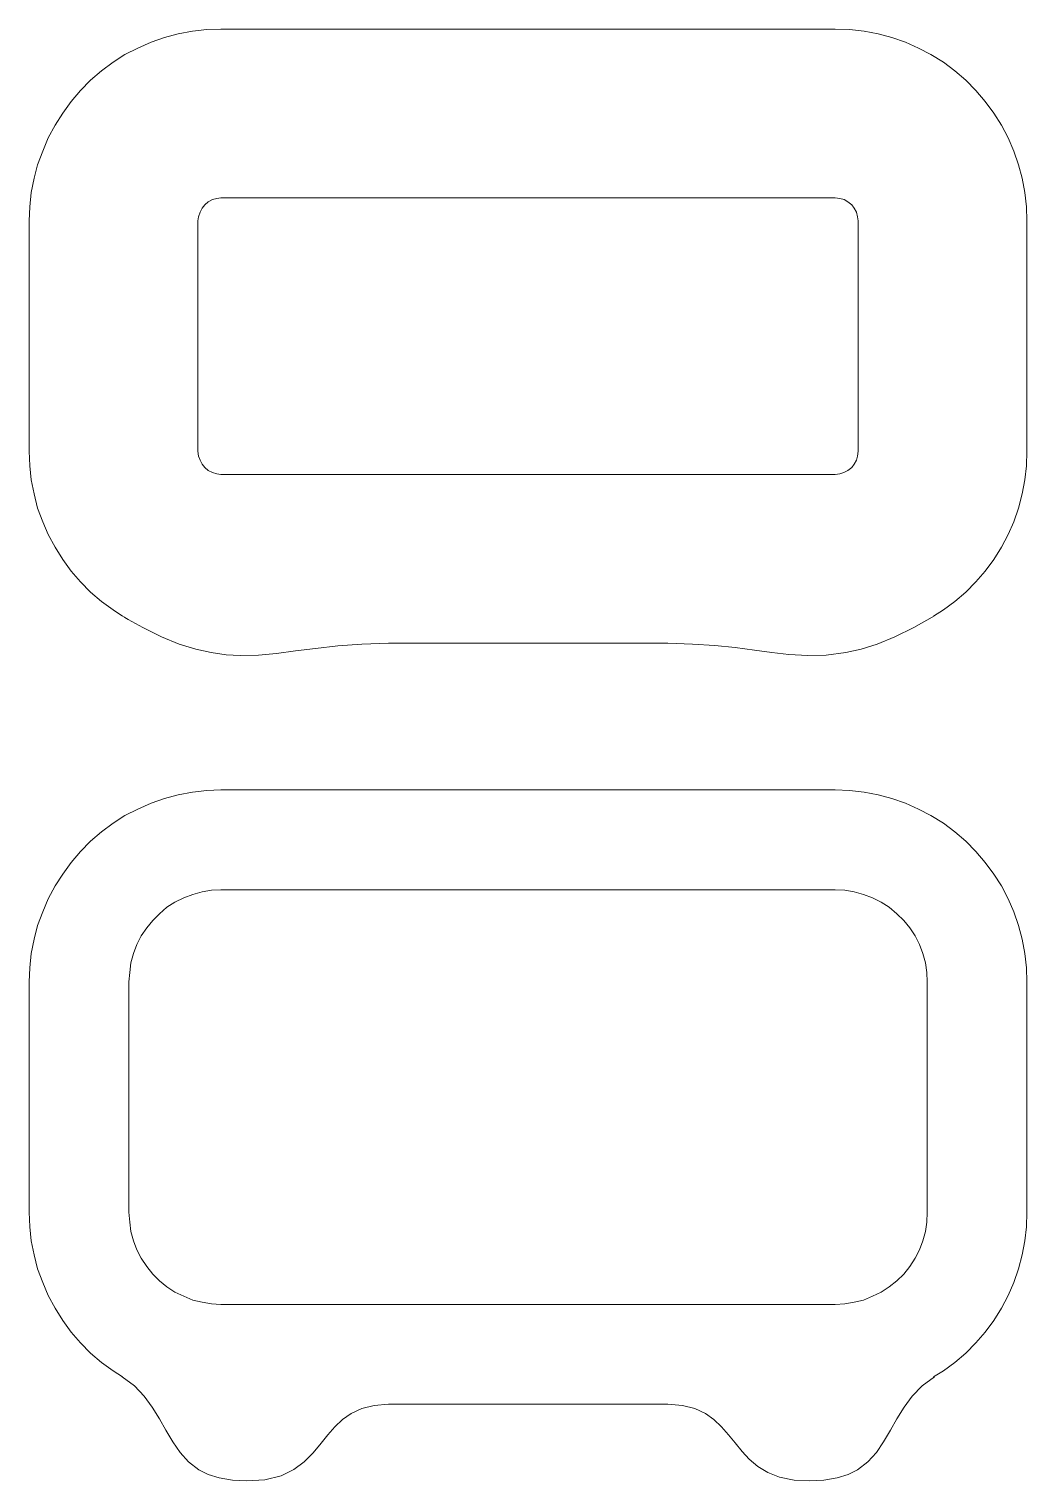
# Model space of a CAD drawing. Header units: centimetres. Extents: x -9.5 to 10, y -8.8 to 10.
# Drawn here: x -2.87 to 3.32, y -8.75 to 0.25 of the extents above; entities that cross this region are included whole.
import ezdxf

# ---------------------------------------------------------------- set-up
doc = ezdxf.new("R2010")
doc.units = ezdxf.units.CM
doc.header["$MEASUREMENT"] = 0
doc.layers.add('layer 1', color=7, linetype='Continuous')

msp = doc.modelspace()

# ---------------------------------------------------------------- linework, layer by layer
at = {"layer": 'layer 1', "color": 7, "lineweight": 13}
for points, knots in [([(3.31482, -0.84885), (3.31482, -0.84885), (3.30426, -0.75889), (3.30426, -0.75889), (3.30426, -0.75889), (3.30426, -0.75889), (3.28836, -0.67158), (3.28836, -0.67158), (3.28836, -0.67158), (3.28836, -0.67158), (3.26457, -0.58691), (3.26457, -0.58691), (3.26457, -0.58691), (3.26457, -0.58691), (3.23544, -0.50224), (3.23544, -0.50224), (3.23544, -0.50224), (3.23544, -0.50224), (3.20107, -0.42022), (3.20107, -0.42022), (3.20107, -0.42022), (3.20107, -0.42022), (3.15871, -0.34084), (3.15871, -0.34084), (3.15871, -0.34084), (3.15871, -0.34084), (3.11108, -0.26676), (3.11108, -0.26676), (3.11108, -0.26676), (3.11108, -0.26676), (3.05816, -0.19532), (3.05816, -0.19532), (3.05816, -0.19532), (3.05816, -0.19532), (2.99995, -0.12653), (2.99995, -0.12653), (2.99995, -0.12653), (2.99995, -0.12653), (2.9391, -0.06303), (2.9391, -0.06303), (2.9391, -0.06303), (2.9391, -0.06303), (2.87031, -0.00482), (2.87031, -0.00482), (2.87031, -0.00482), (2.87031, -0.00482), (2.79885, 0.0481), (2.79885, 0.0481), (2.79885, 0.0481), (2.79885, 0.0481), (2.72215, 0.09573), (2.72215, 0.09573), (2.72215, 0.09573), (2.72215, 0.09573), (2.64545, 0.13542), (2.64545, 0.13542), (2.64545, 0.13542), (2.64545, 0.13542), (2.5634, 0.17246), (2.5634, 0.17246), (2.5634, 0.17246), (2.5634, 0.17246), (2.47873, 0.20156), (2.47873, 0.20156), (2.47873, 0.20156), (2.47873, 0.20156), (2.39409, 0.22537), (2.39409, 0.22537), (2.39409, 0.22537), (2.39409, 0.22537), (2.30675, 0.24125), (2.30675, 0.24125), (2.30675, 0.24125), (2.30675, 0.24125), (2.21679, 0.25183), (2.21679, 0.25183), (2.21679, 0.25183), (2.21679, 0.25183), (2.12686, 0.25448), (2.12686, 0.25448), (2.12686, 0.25448), (2.12686, 0.25448), (-1.68313, 0.25446), (-1.68313, 0.25446), (-1.68313, 0.25446), (-1.68313, 0.25446), (-1.77044, 0.25181), (-1.77044, 0.25181), (-1.77044, 0.25181), (-1.77044, 0.25181), (-1.8604, 0.24123), (-1.8604, 0.24123), (-1.8604, 0.24123), (-1.8604, 0.24123), (-1.94771, 0.22535), (-1.94771, 0.22535), (-1.94771, 0.22535), (-1.94771, 0.22535), (-2.03238, 0.20154), (-2.03238, 0.20154), (-2.03238, 0.20154), (-2.03238, 0.20154), (-2.11705, 0.17244), (-2.11705, 0.17244), (-2.11705, 0.17244), (-2.11705, 0.17244), (-2.19907, 0.1354), (-2.19907, 0.1354), (-2.19907, 0.1354), (-2.19907, 0.1354), (-2.27845, 0.09571), (-2.27845, 0.09571), (-2.27845, 0.09571), (-2.27845, 0.09571), (-2.35253, 0.04808), (-2.35253, 0.04808), (-2.35253, 0.04808), (-2.35253, 0.04808), (-2.42397, -0.00484), (-2.42397, -0.00484), (-2.42397, -0.00484), (-2.42397, -0.00484), (-2.49276, -0.06305), (-2.49276, -0.06305), (-2.49276, -0.06305), (-2.49276, -0.06305), (-2.55361, -0.12655), (-2.55361, -0.12655), (-2.55361, -0.12655), (-2.55361, -0.12655), (-2.61182, -0.19534), (-2.61182, -0.19534), (-2.61182, -0.19534), (-2.61182, -0.19534), (-2.66474, -0.26678), (-2.66474, -0.26678), (-2.66474, -0.26678), (-2.66474, -0.26678), (-2.71237, -0.34086), (-2.71237, -0.34086), (-2.71237, -0.34086), (-2.71237, -0.34086), (-2.7547, -0.42024), (-2.7547, -0.42024), (-2.7547, -0.42024), (-2.7547, -0.42024), (-2.7891, -0.50226), (-2.7891, -0.50226), (-2.7891, -0.50226), (-2.7891, -0.50226), (-2.82085, -0.58693), (-2.82085, -0.58693), (-2.82085, -0.58693), (-2.82085, -0.58693), (-2.84202, -0.6716), (-2.84202, -0.6716), (-2.84202, -0.6716), (-2.84202, -0.6716), (-2.86054, -0.75891), (-2.86054, -0.75891), (-2.86054, -0.75891), (-2.86054, -0.75891), (-2.86848, -0.84887), (-2.86848, -0.84887), (-2.86848, -0.84887), (-2.86848, -0.84887), (-2.87377, -0.93618), (-2.87377, -0.93618), (-2.87377, -0.93618), (-2.87377, -0.93618), (-2.87377, -2.36493), (-2.87377, -2.36493), (-2.87377, -2.36493), (-2.87377, -2.36493), (-2.86848, -2.45489), (-2.86848, -2.45489), (-2.86848, -2.45489), (-2.86848, -2.45489), (-2.86054, -2.5422), (-2.86054, -2.5422), (-2.86054, -2.5422), (-2.86054, -2.5422), (-2.84202, -2.62951), (-2.84202, -2.62951), (-2.84202, -2.62951), (-2.84202, -2.62951), (-2.82085, -2.71685), (-2.82085, -2.71685), (-2.82085, -2.71685), (-2.82085, -2.71685), (-2.7891, -2.80149), (-2.7891, -2.80149), (-2.7891, -2.80149), (-2.7891, -2.80149), (-2.7547, -2.88087), (-2.7547, -2.88087), (-2.7547, -2.88087), (-2.7547, -2.88087), (-2.71237, -2.96025), (-2.71237, -2.96025), (-2.71237, -2.96025), (-2.71237, -2.96025), (-2.66474, -3.03698), (-2.66474, -3.03698), (-2.66474, -3.03698), (-2.66474, -3.03698), (-2.61182, -3.10842), (-2.61182, -3.10842), (-2.61182, -3.10842), (-2.61182, -3.10842), (-2.55361, -3.17457), (-2.55361, -3.17457), (-2.55361, -3.17457), (-2.55361, -3.17457), (-2.49276, -3.23804), (-2.49276, -3.23804), (-2.49276, -3.23804), (-2.49276, -3.23804), (-2.42397, -3.29625), (-2.42397, -3.29625), (-2.42397, -3.29625), (-2.42397, -3.29625), (-2.35253, -3.34917), (-2.35253, -3.34917), (-2.35253, -3.34917), (-2.35253, -3.34917), (-2.29448, -3.38648), (-2.29448, -3.38648), (-2.29448, -3.38648), (-2.29448, -3.38648), (-2.29697, -3.38622), (-2.29697, -3.38622), (-2.29697, -3.38622), (-2.29697, -3.38622), (-2.28236, -3.39426), (-2.28236, -3.39426), (-2.28236, -3.39426), (-2.28236, -3.39426), (-2.27844, -3.3968), (-2.27844, -3.3968), (-2.27844, -3.3968), (-2.27844, -3.3968), (-2.25788, -3.40778), (-2.25788, -3.40778), (-2.25788, -3.40778), (-2.25788, -3.40778), (-2.16731, -3.45768), (-2.16731, -3.45768), (-2.16731, -3.45768), (-2.16731, -3.45768), (-2.05089, -3.51586), (-2.05089, -3.51586), (-2.05089, -3.51586), (-2.05089, -3.51586), (-1.94241, -3.56084), (-1.94241, -3.56084), (-1.94241, -3.56084), (-1.94241, -3.56084), (-1.83922, -3.59259), (-1.83922, -3.59259), (-1.83922, -3.59259), (-1.83922, -3.59259), (-1.74397, -3.61376), (-1.74397, -3.61376), (-1.74397, -3.61376), (-1.74397, -3.61376), (-1.65137, -3.62699), (-1.65137, -3.62699), (-1.65137, -3.62699), (-1.65137, -3.62699), (-1.56406, -3.63228), (-1.56406, -3.63228), (-1.56406, -3.63228), (-1.56406, -3.63228), (-1.45029, -3.62963), (-1.45029, -3.62963), (-1.45029, -3.62963), (-1.45029, -3.62963), (-1.33916, -3.61905), (-1.33916, -3.61905), (-1.33916, -3.61905), (-1.33916, -3.61905), (-1.2201, -3.60317), (-1.2201, -3.60317), (-1.2201, -3.60317), (-1.2201, -3.60317), (-1.09575, -3.58727), (-1.09575, -3.58727), (-1.09575, -3.58727), (-1.09575, -3.58727), (-0.95817, -3.57139), (-0.95817, -3.57139), (-0.95817, -3.57139), (-0.95817, -3.57139), (-0.81, -3.56081), (-0.81, -3.56081), (-0.81, -3.56081), (-0.81, -3.56081), (-0.64331, -3.55552), (-0.64331, -3.55552), (-0.64331, -3.55552), (-0.64331, -3.55552), (1.0897, -3.55548), (1.0897, -3.55548), (1.0897, -3.55548), (1.0897, -3.55548), (1.24318, -3.56077), (1.24318, -3.56077), (1.24318, -3.56077), (1.24318, -3.56077), (1.38074, -3.56871), (1.38074, -3.56871), (1.38074, -3.56871), (1.38074, -3.56871), (1.50777, -3.58194), (1.50777, -3.58194), (1.50777, -3.58194), (1.50777, -3.58194), (1.62683, -3.59784), (1.62683, -3.59784), (1.62683, -3.59784), (1.62683, -3.59784), (1.73531, -3.61372), (1.73531, -3.61372), (1.73531, -3.61372), (1.73531, -3.61372), (1.84114, -3.6243), (1.84114, -3.6243), (1.84114, -3.6243), (1.84114, -3.6243), (1.95756, -3.63224), (1.95756, -3.63224), (1.95756, -3.63224), (1.95756, -3.63224), (2.07133, -3.62959), (2.07133, -3.62959), (2.07133, -3.62959), (2.07133, -3.62959), (2.19304, -3.61369), (2.19304, -3.61369), (2.19304, -3.61369), (2.19304, -3.61369), (2.28832, -3.59252), (2.28832, -3.59252), (2.28832, -3.59252), (2.28832, -3.59252), (2.38886, -3.56077), (2.38886, -3.56077), (2.38886, -3.56077), (2.38886, -3.56077), (2.49734, -3.51579), (2.49734, -3.51579), (2.49734, -3.51579), (2.49734, -3.51579), (2.6164, -3.45761), (2.6164, -3.45761), (2.6164, -3.45761), (2.6164, -3.45761), (2.7434, -3.38617), (2.7434, -3.38617), (2.7434, -3.38617), (2.7434, -3.38617), (2.73843, -3.3867), (2.73843, -3.3867), (2.73843, -3.3867), (2.73843, -3.3867), (2.79894, -3.34913), (2.79894, -3.34913), (2.79894, -3.34913), (2.79894, -3.34913), (2.8704, -3.29621), (2.8704, -3.29621), (2.8704, -3.29621), (2.8704, -3.29621), (2.93919, -3.238), (2.93919, -3.238), (2.93919, -3.238), (2.93919, -3.238), (3.00004, -3.17453), (3.00004, -3.17453), (3.00004, -3.17453), (3.00004, -3.17453), (3.05825, -3.10838), (3.05825, -3.10838), (3.05825, -3.10838), (3.05825, -3.10838), (3.11117, -3.03694), (3.11117, -3.03694), (3.11117, -3.03694), (3.11117, -3.03694), (3.1588, -2.96021), (3.1588, -2.96021), (3.1588, -2.96021), (3.1588, -2.96021), (3.20116, -2.88083), (3.20116, -2.88083), (3.20116, -2.88083), (3.20116, -2.88083), (3.23553, -2.80145), (3.23553, -2.80145), (3.23553, -2.80145), (3.23553, -2.80145), (3.26466, -2.71681), (3.26466, -2.71681), (3.26466, -2.71681), (3.26466, -2.71681), (3.28845, -2.62947), (3.28845, -2.62947), (3.28845, -2.62947), (3.28845, -2.62947), (3.30435, -2.54216), (3.30435, -2.54216), (3.30435, -2.54216), (3.30435, -2.54216), (3.31491, -2.45485), (3.31491, -2.45485), (3.31491, -2.45485), (3.31491, -2.45485), (3.31758, -2.36489), (3.31758, -2.36489), (3.31758, -2.36489), (3.31758, -2.36489), (3.31758, -0.93614), (3.31758, -0.93614), (3.31758, -0.93614), (3.31758, -0.93614), (3.31482, -0.84885), (3.31482, -0.84885)], [0, 0, 0, 0, 0.0092593, 0.0092593, 0.0092593, 0.0092593, 0.0185185, 0.0185185, 0.0185185, 0.0185185, 0.0277778, 0.0277778, 0.0277778, 0.0277778, 0.037037, 0.037037, 0.037037, 0.037037, 0.0462963, 0.0462963, 0.0462963, 0.0462963, 0.0555556, 0.0555556, 0.0555556, 0.0555556, 0.0648148, 0.0648148, 0.0648148, 0.0648148, 0.0740741, 0.0740741, 0.0740741, 0.0740741, 0.0833333, 0.0833333, 0.0833333, 0.0833333, 0.0925926, 0.0925926, 0.0925926, 0.0925926, 0.1018519, 0.1018519, 0.1018519, 0.1018519, 0.1111111, 0.1111111, 0.1111111, 0.1111111, 0.1203704, 0.1203704, 0.1203704, 0.1203704, 0.1296296, 0.1296296, 0.1296296, 0.1296296, 0.1388889, 0.1388889, 0.1388889, 0.1388889, 0.1481481, 0.1481481, 0.1481481, 0.1481481, 0.1574074, 0.1574074, 0.1574074, 0.1574074, 0.1666667, 0.1666667, 0.1666667, 0.1666667, 0.1759259, 0.1759259, 0.1759259, 0.1759259, 0.1851852, 0.1851852, 0.1851852, 0.1851852, 0.1944444, 0.1944444, 0.1944444, 0.1944444, 0.2037037, 0.2037037, 0.2037037, 0.2037037, 0.212963, 0.212963, 0.212963, 0.212963, 0.2222222, 0.2222222, 0.2222222, 0.2222222, 0.2314815, 0.2314815, 0.2314815, 0.2314815, 0.2407407, 0.2407407, 0.2407407, 0.2407407, 0.25, 0.25, 0.25, 0.25, 0.2592593, 0.2592593, 0.2592593, 0.2592593, 0.2685185, 0.2685185, 0.2685185, 0.2685185, 0.2777778, 0.2777778, 0.2777778, 0.2777778, 0.287037, 0.287037, 0.287037, 0.287037, 0.2962963, 0.2962963, 0.2962963, 0.2962963, 0.3055556, 0.3055556, 0.3055556, 0.3055556, 0.3148148, 0.3148148, 0.3148148, 0.3148148, 0.3240741, 0.3240741, 0.3240741, 0.3240741, 0.3333333, 0.3333333, 0.3333333, 0.3333333, 0.3425926, 0.3425926, 0.3425926, 0.3425926, 0.3518519, 0.3518519, 0.3518519, 0.3518519, 0.3611111, 0.3611111, 0.3611111, 0.3611111, 0.3703704, 0.3703704, 0.3703704, 0.3703704, 0.3796296, 0.3796296, 0.3796296, 0.3796296, 0.3888889, 0.3888889, 0.3888889, 0.3888889, 0.3981481, 0.3981481, 0.3981481, 0.3981481, 0.4074074, 0.4074074, 0.4074074, 0.4074074, 0.4166667, 0.4166667, 0.4166667, 0.4166667, 0.4259259, 0.4259259, 0.4259259, 0.4259259, 0.4351852, 0.4351852, 0.4351852, 0.4351852, 0.4444444, 0.4444444, 0.4444444, 0.4444444, 0.4537037, 0.4537037, 0.4537037, 0.4537037, 0.462963, 0.462963, 0.462963, 0.462963, 0.4722222, 0.4722222, 0.4722222, 0.4722222, 0.4814815, 0.4814815, 0.4814815, 0.4814815, 0.4907407, 0.4907407, 0.4907407, 0.4907407, 0.5, 0.5, 0.5, 0.5, 0.5092593, 0.5092593, 0.5092593, 0.5092593, 0.5185185, 0.5185185, 0.5185185, 0.5185185, 0.5277778, 0.5277778, 0.5277778, 0.5277778, 0.537037, 0.537037, 0.537037, 0.537037, 0.5462963, 0.5462963, 0.5462963, 0.5462963, 0.5555556, 0.5555556, 0.5555556, 0.5555556, 0.5648148, 0.5648148, 0.5648148, 0.5648148, 0.5740741, 0.5740741, 0.5740741, 0.5740741, 0.5833333, 0.5833333, 0.5833333, 0.5833333, 0.5925926, 0.5925926, 0.5925926, 0.5925926, 0.6018519, 0.6018519, 0.6018519, 0.6018519, 0.6111111, 0.6111111, 0.6111111, 0.6111111, 0.6203704, 0.6203704, 0.6203704, 0.6203704, 0.6296296, 0.6296296, 0.6296296, 0.6296296, 0.6388889, 0.6388889, 0.6388889, 0.6388889, 0.6481481, 0.6481481, 0.6481481, 0.6481481, 0.6574074, 0.6574074, 0.6574074, 0.6574074, 0.6666667, 0.6666667, 0.6666667, 0.6666667, 0.6759259, 0.6759259, 0.6759259, 0.6759259, 0.6851852, 0.6851852, 0.6851852, 0.6851852, 0.6944444, 0.6944444, 0.6944444, 0.6944444, 0.7037037, 0.7037037, 0.7037037, 0.7037037, 0.712963, 0.712963, 0.712963, 0.712963, 0.7222222, 0.7222222, 0.7222222, 0.7222222, 0.7314815, 0.7314815, 0.7314815, 0.7314815, 0.7407407, 0.7407407, 0.7407407, 0.7407407, 0.75, 0.75, 0.75, 0.75, 0.7592593, 0.7592593, 0.7592593, 0.7592593, 0.7685185, 0.7685185, 0.7685185, 0.7685185, 0.7777778, 0.7777778, 0.7777778, 0.7777778, 0.787037, 0.787037, 0.787037, 0.787037, 0.7962963, 0.7962963, 0.7962963, 0.7962963, 0.8055556, 0.8055556, 0.8055556, 0.8055556, 0.8148148, 0.8148148, 0.8148148, 0.8148148, 0.8240741, 0.8240741, 0.8240741, 0.8240741, 0.8333333, 0.8333333, 0.8333333, 0.8333333, 0.8425926, 0.8425926, 0.8425926, 0.8425926, 0.8518519, 0.8518519, 0.8518519, 0.8518519, 0.8611111, 0.8611111, 0.8611111, 0.8611111, 0.8703704, 0.8703704, 0.8703704, 0.8703704, 0.8796296, 0.8796296, 0.8796296, 0.8796296, 0.8888889, 0.8888889, 0.8888889, 0.8888889, 0.8981481, 0.8981481, 0.8981481, 0.8981481, 0.9074074, 0.9074074, 0.9074074, 0.9074074, 0.9166667, 0.9166667, 0.9166667, 0.9166667, 0.9259259, 0.9259259, 0.9259259, 0.9259259, 0.9351852, 0.9351852, 0.9351852, 0.9351852, 0.9444444, 0.9444444, 0.9444444, 0.9444444, 0.9537037, 0.9537037, 0.9537037, 0.9537037, 0.962963, 0.962963, 0.962963, 0.962963, 0.9722222, 0.9722222, 0.9722222, 0.9722222, 0.9814815, 0.9814815, 0.9814815, 0.9814815, 1, 1, 1, 1]), ([(2.26972, -2.36491), (2.26972, -2.36491), (2.26707, -2.39404), (2.26707, -2.39404), (2.26707, -2.39404), (2.26707, -2.39404), (2.25913, -2.4205), (2.25913, -2.4205), (2.25913, -2.4205), (2.25913, -2.4205), (2.2459, -2.44429), (2.2459, -2.44429), (2.2459, -2.44429), (2.2459, -2.44429), (2.23, -2.46548), (2.23, -2.46548), (2.23, -2.46548), (2.23, -2.46548), (2.20621, -2.48397), (2.20621, -2.48397), (2.20621, -2.48397), (2.20621, -2.48397), (2.18242, -2.4972), (2.18242, -2.4972), (2.18242, -2.4972), (2.18242, -2.4972), (2.15596, -2.50516), (2.15596, -2.50516), (2.15596, -2.50516), (2.15596, -2.50516), (2.12683, -2.50781), (2.12683, -2.50781), (2.12683, -2.50781), (2.12683, -2.50781), (-1.68316, -2.50781), (-1.68316, -2.50781), (-1.68316, -2.50781), (-1.68316, -2.50781), (-1.70962, -2.50516), (-1.70962, -2.50516), (-1.70962, -2.50516), (-1.70962, -2.50516), (-1.73608, -2.4972), (-1.73608, -2.4972), (-1.73608, -2.4972), (-1.73608, -2.4972), (-1.76254, -2.48397), (-1.76254, -2.48397), (-1.76254, -2.48397), (-1.76254, -2.48397), (-1.78371, -2.46548), (-1.78371, -2.46548), (-1.78371, -2.46548), (-1.78371, -2.46548), (-1.79959, -2.44429), (-1.79959, -2.44429), (-1.79959, -2.44429), (-1.79959, -2.44429), (-1.81282, -2.4205), (-1.81282, -2.4205), (-1.81282, -2.4205), (-1.81282, -2.4205), (-1.8234, -2.39404), (-1.8234, -2.39404), (-1.8234, -2.39404), (-1.8234, -2.39404), (-1.82605, -2.36491), (-1.82605, -2.36491), (-1.82605, -2.36491), (-1.82605, -2.36491), (-1.82605, -0.93616), (-1.82605, -0.93616), (-1.82605, -0.93616), (-1.82605, -0.93616), (-1.8234, -0.9097), (-1.8234, -0.9097), (-1.8234, -0.9097), (-1.8234, -0.9097), (-1.81282, -0.8806), (-1.81282, -0.8806), (-1.81282, -0.8806), (-1.81282, -0.8806), (-1.79959, -0.85679), (-1.79959, -0.85679), (-1.79959, -0.85679), (-1.79959, -0.85679), (-1.78371, -0.83562), (-1.78371, -0.83562), (-1.78371, -0.83562), (-1.78371, -0.83562), (-1.76254, -0.8171), (-1.76254, -0.8171), (-1.76254, -0.8171), (-1.76254, -0.8171), (-1.73608, -0.80387), (-1.73608, -0.80387), (-1.73608, -0.80387), (-1.73608, -0.80387), (-1.70962, -0.79593), (-1.70962, -0.79593), (-1.70962, -0.79593), (-1.70962, -0.79593), (-1.68316, -0.79328), (-1.68316, -0.79328), (-1.68316, -0.79328), (-1.68316, -0.79328), (2.12684, -0.79329), (2.12684, -0.79329), (2.12684, -0.79329), (2.12684, -0.79329), (2.15597, -0.79594), (2.15597, -0.79594), (2.15597, -0.79594), (2.15597, -0.79594), (2.18243, -0.80388), (2.18243, -0.80388), (2.18243, -0.80388), (2.18243, -0.80388), (2.20622, -0.81711), (2.20622, -0.81711), (2.20622, -0.81711), (2.20622, -0.81711), (2.23001, -0.83563), (2.23001, -0.83563), (2.23001, -0.83563), (2.23001, -0.83563), (2.24591, -0.8568), (2.24591, -0.8568), (2.24591, -0.8568), (2.24591, -0.8568), (2.25914, -0.88061), (2.25914, -0.88061), (2.25914, -0.88061), (2.25914, -0.88061), (2.26708, -0.90971), (2.26708, -0.90971), (2.26708, -0.90971), (2.26708, -0.90971), (2.26973, -0.93617), (2.26973, -0.93617), (2.26973, -0.93617), (2.26973, -0.93617), (2.26972, -2.36491), (2.26972, -2.36491)], [0, 0, 0, 0, 0.027027, 0.027027, 0.027027, 0.027027, 0.0540541, 0.0540541, 0.0540541, 0.0540541, 0.0810811, 0.0810811, 0.0810811, 0.0810811, 0.1081081, 0.1081081, 0.1081081, 0.1081081, 0.1351351, 0.1351351, 0.1351351, 0.1351351, 0.1621622, 0.1621622, 0.1621622, 0.1621622, 0.1891892, 0.1891892, 0.1891892, 0.1891892, 0.2162162, 0.2162162, 0.2162162, 0.2162162, 0.2432432, 0.2432432, 0.2432432, 0.2432432, 0.2702703, 0.2702703, 0.2702703, 0.2702703, 0.2972973, 0.2972973, 0.2972973, 0.2972973, 0.3243243, 0.3243243, 0.3243243, 0.3243243, 0.3513514, 0.3513514, 0.3513514, 0.3513514, 0.3783784, 0.3783784, 0.3783784, 0.3783784, 0.4054054, 0.4054054, 0.4054054, 0.4054054, 0.4324324, 0.4324324, 0.4324324, 0.4324324, 0.4594595, 0.4594595, 0.4594595, 0.4594595, 0.4864865, 0.4864865, 0.4864865, 0.4864865, 0.5135135, 0.5135135, 0.5135135, 0.5135135, 0.5405405, 0.5405405, 0.5405405, 0.5405405, 0.5675676, 0.5675676, 0.5675676, 0.5675676, 0.5945946, 0.5945946, 0.5945946, 0.5945946, 0.6216216, 0.6216216, 0.6216216, 0.6216216, 0.6486486, 0.6486486, 0.6486486, 0.6486486, 0.6756757, 0.6756757, 0.6756757, 0.6756757, 0.7027027, 0.7027027, 0.7027027, 0.7027027, 0.7297297, 0.7297297, 0.7297297, 0.7297297, 0.7567568, 0.7567568, 0.7567568, 0.7567568, 0.7837838, 0.7837838, 0.7837838, 0.7837838, 0.8108108, 0.8108108, 0.8108108, 0.8108108, 0.8378378, 0.8378378, 0.8378378, 0.8378378, 0.8648649, 0.8648649, 0.8648649, 0.8648649, 0.8918919, 0.8918919, 0.8918919, 0.8918919, 0.9189189, 0.9189189, 0.9189189, 0.9189189, 0.9459459, 0.9459459, 0.9459459, 0.9459459, 1, 1, 1, 1]), ([(3.31482, -5.56899), (3.31482, -5.56899), (3.30426, -5.47903), (3.30426, -5.47903), (3.30426, -5.47903), (3.30426, -5.47903), (3.28836, -5.39172), (3.28836, -5.39172), (3.28836, -5.39172), (3.28836, -5.39172), (3.26457, -5.30705), (3.26457, -5.30705), (3.26457, -5.30705), (3.26457, -5.30705), (3.23544, -5.22241), (3.23544, -5.22241), (3.23544, -5.22241), (3.23544, -5.22241), (3.20107, -5.14036), (3.20107, -5.14036), (3.20107, -5.14036), (3.20107, -5.14036), (3.15871, -5.06098), (3.15871, -5.06098), (3.15871, -5.06098), (3.15871, -5.06098), (3.11108, -4.9869), (3.11108, -4.9869), (3.11108, -4.9869), (3.11108, -4.9869), (3.05816, -4.91546), (3.05816, -4.91546), (3.05816, -4.91546), (3.05816, -4.91546), (2.99995, -4.84664), (2.99995, -4.84664), (2.99995, -4.84664), (2.99995, -4.84664), (2.9391, -4.78317), (2.9391, -4.78317), (2.9391, -4.78317), (2.9391, -4.78317), (2.87031, -4.72496), (2.87031, -4.72496), (2.87031, -4.72496), (2.87031, -4.72496), (2.79885, -4.67204), (2.79885, -4.67204), (2.79885, -4.67204), (2.79885, -4.67204), (2.72215, -4.62441), (2.72215, -4.62441), (2.72215, -4.62441), (2.72215, -4.62441), (2.64545, -4.58472), (2.64545, -4.58472), (2.64545, -4.58472), (2.64545, -4.58472), (2.5634, -4.5477), (2.5634, -4.5477), (2.5634, -4.5477), (2.5634, -4.5477), (2.47873, -4.51857), (2.47873, -4.51857), (2.47873, -4.51857), (2.47873, -4.51857), (2.39409, -4.49478), (2.39409, -4.49478), (2.39409, -4.49478), (2.39409, -4.49478), (2.30675, -4.47888), (2.30675, -4.47888), (2.30675, -4.47888), (2.30675, -4.47888), (2.21679, -4.46832), (2.21679, -4.46832), (2.21679, -4.46832), (2.21679, -4.46832), (2.12686, -4.46565), (2.12686, -4.46565), (2.12686, -4.46565), (2.12686, -4.46565), (-1.68313, -4.46568), (-1.68313, -4.46568), (-1.68313, -4.46568), (-1.68313, -4.46568), (-1.77044, -4.46835), (-1.77044, -4.46835), (-1.77044, -4.46835), (-1.77044, -4.46835), (-1.8604, -4.47891), (-1.8604, -4.47891), (-1.8604, -4.47891), (-1.8604, -4.47891), (-1.94771, -4.49481), (-1.94771, -4.49481), (-1.94771, -4.49481), (-1.94771, -4.49481), (-2.03238, -4.5186), (-2.03238, -4.5186), (-2.03238, -4.5186), (-2.03238, -4.5186), (-2.11705, -4.54773), (-2.11705, -4.54773), (-2.11705, -4.54773), (-2.11705, -4.54773), (-2.19907, -4.58475), (-2.19907, -4.58475), (-2.19907, -4.58475), (-2.19907, -4.58475), (-2.27845, -4.62444), (-2.27845, -4.62444), (-2.27845, -4.62444), (-2.27845, -4.62444), (-2.35253, -4.67207), (-2.35253, -4.67207), (-2.35253, -4.67207), (-2.35253, -4.67207), (-2.42397, -4.72499), (-2.42397, -4.72499), (-2.42397, -4.72499), (-2.42397, -4.72499), (-2.49276, -4.7832), (-2.49276, -4.7832), (-2.49276, -4.7832), (-2.49276, -4.7832), (-2.55361, -4.84667), (-2.55361, -4.84667), (-2.55361, -4.84667), (-2.55361, -4.84667), (-2.61182, -4.91549), (-2.61182, -4.91549), (-2.61182, -4.91549), (-2.61182, -4.91549), (-2.66474, -4.98693), (-2.66474, -4.98693), (-2.66474, -4.98693), (-2.66474, -4.98693), (-2.71237, -5.06101), (-2.71237, -5.06101), (-2.71237, -5.06101), (-2.71237, -5.06101), (-2.7547, -5.14039), (-2.7547, -5.14039), (-2.7547, -5.14039), (-2.7547, -5.14039), (-2.7891, -5.22244), (-2.7891, -5.22244), (-2.7891, -5.22244), (-2.7891, -5.22244), (-2.82085, -5.30708), (-2.82085, -5.30708), (-2.82085, -5.30708), (-2.82085, -5.30708), (-2.84202, -5.39175), (-2.84202, -5.39175), (-2.84202, -5.39175), (-2.84202, -5.39175), (-2.86054, -5.47906), (-2.86054, -5.47906), (-2.86054, -5.47906), (-2.86054, -5.47906), (-2.86848, -5.56902), (-2.86848, -5.56902), (-2.86848, -5.56902), (-2.86848, -5.56902), (-2.87377, -5.65633), (-2.87377, -5.65633), (-2.87377, -5.65633), (-2.87377, -5.65633), (-2.87376, -7.08502), (-2.87376, -7.08502), (-2.87376, -7.08502), (-2.87376, -7.08502), (-2.86847, -7.17498), (-2.86847, -7.17498), (-2.86847, -7.17498), (-2.86847, -7.17498), (-2.86053, -7.26232), (-2.86053, -7.26232), (-2.86053, -7.26232), (-2.86053, -7.26232), (-2.84201, -7.34961), (-2.84201, -7.34961), (-2.84201, -7.34961), (-2.84201, -7.34961), (-2.82084, -7.43695), (-2.82084, -7.43695), (-2.82084, -7.43695), (-2.82084, -7.43695), (-2.78909, -7.52159), (-2.78909, -7.52159), (-2.78909, -7.52159), (-2.78909, -7.52159), (-2.75469, -7.60097), (-2.75469, -7.60097), (-2.75469, -7.60097), (-2.75469, -7.60097), (-2.71236, -7.68035), (-2.71236, -7.68035), (-2.71236, -7.68035), (-2.71236, -7.68035), (-2.66473, -7.75708), (-2.66473, -7.75708), (-2.66473, -7.75708), (-2.66473, -7.75708), (-2.61181, -7.82854), (-2.61181, -7.82854), (-2.61181, -7.82854), (-2.61181, -7.82854), (-2.5536, -7.89469), (-2.5536, -7.89469), (-2.5536, -7.89469), (-2.5536, -7.89469), (-2.49275, -7.95814), (-2.49275, -7.95814), (-2.49275, -7.95814), (-2.49275, -7.95814), (-2.42396, -8.01637), (-2.42396, -8.01637), (-2.42396, -8.01637), (-2.42396, -8.01637), (-2.35252, -8.06929), (-2.35252, -8.06929), (-2.35252, -8.06929), (-2.35252, -8.06929), (-2.29447, -8.1066), (-2.29447, -8.1066), (-2.29447, -8.1066), (-2.29447, -8.1066), (-2.29696, -8.10634), (-2.29696, -8.10634), (-2.29696, -8.10634), (-2.29696, -8.10634), (-2.22023, -8.1619), (-2.22023, -8.1619), (-2.22023, -8.1619), (-2.22023, -8.1619), (-2.15938, -8.2254), (-2.15938, -8.2254), (-2.15938, -8.2254), (-2.15938, -8.2254), (-2.10911, -8.29419), (-2.10911, -8.29419), (-2.10911, -8.29419), (-2.10911, -8.29419), (-2.06413, -8.3656), (-2.06413, -8.3656), (-2.06413, -8.3656), (-2.06413, -8.3656), (-2.02444, -8.43706), (-2.02444, -8.43706), (-2.02444, -8.43706), (-2.02444, -8.43706), (-1.98211, -8.50847), (-1.98211, -8.50847), (-1.98211, -8.50847), (-1.98211, -8.50847), (-1.93713, -8.57462), (-1.93713, -8.57462), (-1.93713, -8.57462), (-1.93713, -8.57462), (-1.88421, -8.6328), (-1.88421, -8.6328), (-1.88421, -8.6328), (-1.88421, -8.6328), (-1.82071, -8.68307), (-1.82071, -8.68307), (-1.82071, -8.68307), (-1.82071, -8.68307), (-1.7625, -8.71217), (-1.7625, -8.71217), (-1.7625, -8.71217), (-1.7625, -8.71217), (-1.69371, -8.73336), (-1.69371, -8.73336), (-1.69371, -8.73336), (-1.69371, -8.73336), (-1.61169, -8.74659), (-1.61169, -8.74659), (-1.61169, -8.74659), (-1.61169, -8.74659), (-1.52438, -8.75186), (-1.52438, -8.75186), (-1.52438, -8.75186), (-1.52438, -8.75186), (-1.41061, -8.74395), (-1.41061, -8.74395), (-1.41061, -8.74395), (-1.41061, -8.74395), (-1.31007, -8.72014), (-1.31007, -8.72014), (-1.31007, -8.72014), (-1.31007, -8.72014), (-1.23069, -8.68045), (-1.23069, -8.68045), (-1.23069, -8.68045), (-1.23069, -8.68045), (-1.16719, -8.6328), (-1.16719, -8.6328), (-1.16719, -8.6328), (-1.16719, -8.6328), (-1.11163, -8.57724), (-1.11163, -8.57724), (-1.11163, -8.57724), (-1.11163, -8.57724), (-1.06136, -8.51641), (-1.06136, -8.51641), (-1.06136, -8.51641), (-1.06136, -8.51641), (-1.01903, -8.46614), (-1.01903, -8.46614), (-1.01903, -8.46614), (-1.01903, -8.46614), (-0.9767, -8.41587), (-0.9767, -8.41587), (-0.9767, -8.41587), (-0.9767, -8.41587), (-0.92907, -8.37092), (-0.92907, -8.37092), (-0.92907, -8.37092), (-0.92907, -8.37092), (-0.87615, -8.33388), (-0.87615, -8.33388), (-0.87615, -8.33388), (-0.87615, -8.33388), (-0.81, -8.3021), (-0.81, -8.3021), (-0.81, -8.3021), (-0.81, -8.3021), (-0.73327, -8.28361), (-0.73327, -8.28361), (-0.73327, -8.28361), (-0.73327, -8.28361), (-0.64331, -8.27565), (-0.64331, -8.27565), (-0.64331, -8.27565), (-0.64331, -8.27565), (1.0897, -8.27562), (1.0897, -8.27562), (1.0897, -8.27562), (1.0897, -8.27562), (1.17966, -8.28358), (1.17966, -8.28358), (1.17966, -8.28358), (1.17966, -8.28358), (1.25639, -8.30207), (1.25639, -8.30207), (1.25639, -8.30207), (1.25639, -8.30207), (1.32254, -8.33385), (1.32254, -8.33385), (1.32254, -8.33385), (1.32254, -8.33385), (1.37546, -8.37089), (1.37546, -8.37089), (1.37546, -8.37089), (1.37546, -8.37089), (1.42306, -8.41584), (1.42306, -8.41584), (1.42306, -8.41584), (1.42306, -8.41584), (1.46542, -8.46611), (1.46542, -8.46611), (1.46542, -8.46611), (1.46542, -8.46611), (1.50778, -8.51638), (1.50778, -8.51638), (1.50778, -8.51638), (1.50778, -8.51638), (1.55011, -8.5693), (1.55011, -8.5693), (1.55011, -8.5693), (1.55011, -8.5693), (1.59506, -8.6169), (1.59506, -8.6169), (1.59506, -8.6169), (1.59506, -8.6169), (1.64798, -8.66191), (1.64798, -8.66191), (1.64798, -8.66191), (1.64798, -8.66191), (1.70886, -8.6989), (1.70886, -8.6989), (1.70886, -8.6989), (1.70886, -8.6989), (1.78294, -8.72806), (1.78294, -8.72806), (1.78294, -8.72806), (1.78294, -8.72806), (1.87287, -8.74655), (1.87287, -8.74655), (1.87287, -8.74655), (1.87287, -8.74655), (1.97079, -8.75182), (1.97079, -8.75182), (1.97079, -8.75182), (1.97079, -8.75182), (2.05808, -8.74655), (2.05808, -8.74655), (2.05808, -8.74655), (2.05808, -8.74655), (2.14013, -8.73332), (2.14013, -8.73332), (2.14013, -8.73332), (2.14013, -8.73332), (2.20895, -8.71213), (2.20895, -8.71213), (2.20895, -8.71213), (2.20895, -8.71213), (2.26713, -8.68303), (2.26713, -8.68303), (2.26713, -8.68303), (2.26713, -8.68303), (2.33063, -8.63276), (2.33063, -8.63276), (2.33063, -8.63276), (2.33063, -8.63276), (2.38355, -8.57458), (2.38355, -8.57458), (2.38355, -8.57458), (2.38355, -8.57458), (2.4285, -8.50843), (2.4285, -8.50843), (2.4285, -8.50843), (2.4285, -8.50843), (2.47086, -8.43702), (2.47086, -8.43702), (2.47086, -8.43702), (2.47086, -8.43702), (2.51055, -8.36556), (2.51055, -8.36556), (2.51055, -8.36556), (2.51055, -8.36556), (2.55553, -8.29415), (2.55553, -8.29415), (2.55553, -8.29415), (2.55553, -8.29415), (2.6058, -8.22536), (2.6058, -8.22536), (2.6058, -8.22536), (2.6058, -8.22536), (2.66663, -8.16186), (2.66663, -8.16186), (2.66663, -8.16186), (2.66663, -8.16186), (2.74336, -8.1063), (2.74336, -8.1063), (2.74336, -8.1063), (2.74336, -8.1063), (2.73839, -8.10683), (2.73839, -8.10683), (2.73839, -8.10683), (2.73839, -8.10683), (2.7989, -8.06926), (2.7989, -8.06926), (2.7989, -8.06926), (2.7989, -8.06926), (2.87036, -8.01634), (2.87036, -8.01634), (2.87036, -8.01634), (2.87036, -8.01634), (2.93915, -7.95811), (2.93915, -7.95811), (2.93915, -7.95811), (2.93915, -7.95811), (3, -7.89466), (3, -7.89466), (3, -7.89466), (3, -7.89466), (3.05821, -7.82851), (3.05821, -7.82851), (3.05821, -7.82851), (3.05821, -7.82851), (3.11113, -7.75705), (3.11113, -7.75705), (3.11113, -7.75705), (3.11113, -7.75705), (3.15876, -7.68032), (3.15876, -7.68032), (3.15876, -7.68032), (3.15876, -7.68032), (3.20112, -7.60094), (3.20112, -7.60094), (3.20112, -7.60094), (3.20112, -7.60094), (3.23549, -7.52156), (3.23549, -7.52156), (3.23549, -7.52156), (3.23549, -7.52156), (3.26462, -7.43692), (3.26462, -7.43692), (3.26462, -7.43692), (3.26462, -7.43692), (3.28841, -7.34958), (3.28841, -7.34958), (3.28841, -7.34958), (3.28841, -7.34958), (3.30431, -7.26229), (3.30431, -7.26229), (3.30431, -7.26229), (3.30431, -7.26229), (3.31487, -7.17495), (3.31487, -7.17495), (3.31487, -7.17495), (3.31487, -7.17495), (3.31754, -7.08499), (3.31754, -7.08499), (3.31754, -7.08499), (3.31754, -7.08499), (3.31754, -5.65627), (3.31754, -5.65627), (3.31754, -5.65627), (3.31754, -5.65627), (3.31482, -5.56899), (3.31482, -5.56899)], [0, 0, 0, 0, 0.0076923, 0.0076923, 0.0076923, 0.0076923, 0.0153846, 0.0153846, 0.0153846, 0.0153846, 0.0230769, 0.0230769, 0.0230769, 0.0230769, 0.0307692, 0.0307692, 0.0307692, 0.0307692, 0.0384615, 0.0384615, 0.0384615, 0.0384615, 0.0461538, 0.0461538, 0.0461538, 0.0461538, 0.0538462, 0.0538462, 0.0538462, 0.0538462, 0.0615385, 0.0615385, 0.0615385, 0.0615385, 0.0692308, 0.0692308, 0.0692308, 0.0692308, 0.0769231, 0.0769231, 0.0769231, 0.0769231, 0.0846154, 0.0846154, 0.0846154, 0.0846154, 0.0923077, 0.0923077, 0.0923077, 0.0923077, 0.1, 0.1, 0.1, 0.1, 0.1076923, 0.1076923, 0.1076923, 0.1076923, 0.1153846, 0.1153846, 0.1153846, 0.1153846, 0.1230769, 0.1230769, 0.1230769, 0.1230769, 0.1307692, 0.1307692, 0.1307692, 0.1307692, 0.1384615, 0.1384615, 0.1384615, 0.1384615, 0.1461538, 0.1461538, 0.1461538, 0.1461538, 0.1538462, 0.1538462, 0.1538462, 0.1538462, 0.1615385, 0.1615385, 0.1615385, 0.1615385, 0.1692308, 0.1692308, 0.1692308, 0.1692308, 0.1769231, 0.1769231, 0.1769231, 0.1769231, 0.1846154, 0.1846154, 0.1846154, 0.1846154, 0.1923077, 0.1923077, 0.1923077, 0.1923077, 0.2, 0.2, 0.2, 0.2, 0.2076923, 0.2076923, 0.2076923, 0.2076923, 0.2153846, 0.2153846, 0.2153846, 0.2153846, 0.2230769, 0.2230769, 0.2230769, 0.2230769, 0.2307692, 0.2307692, 0.2307692, 0.2307692, 0.2384615, 0.2384615, 0.2384615, 0.2384615, 0.2461538, 0.2461538, 0.2461538, 0.2461538, 0.2538462, 0.2538462, 0.2538462, 0.2538462, 0.2615385, 0.2615385, 0.2615385, 0.2615385, 0.2692308, 0.2692308, 0.2692308, 0.2692308, 0.2769231, 0.2769231, 0.2769231, 0.2769231, 0.2846154, 0.2846154, 0.2846154, 0.2846154, 0.2923077, 0.2923077, 0.2923077, 0.2923077, 0.3, 0.3, 0.3, 0.3, 0.3076923, 0.3076923, 0.3076923, 0.3076923, 0.3153846, 0.3153846, 0.3153846, 0.3153846, 0.3230769, 0.3230769, 0.3230769, 0.3230769, 0.3307692, 0.3307692, 0.3307692, 0.3307692, 0.3384615, 0.3384615, 0.3384615, 0.3384615, 0.3461538, 0.3461538, 0.3461538, 0.3461538, 0.3538462, 0.3538462, 0.3538462, 0.3538462, 0.3615385, 0.3615385, 0.3615385, 0.3615385, 0.3692308, 0.3692308, 0.3692308, 0.3692308, 0.3769231, 0.3769231, 0.3769231, 0.3769231, 0.3846154, 0.3846154, 0.3846154, 0.3846154, 0.3923077, 0.3923077, 0.3923077, 0.3923077, 0.4, 0.4, 0.4, 0.4, 0.4076923, 0.4076923, 0.4076923, 0.4076923, 0.4153846, 0.4153846, 0.4153846, 0.4153846, 0.4230769, 0.4230769, 0.4230769, 0.4230769, 0.4307692, 0.4307692, 0.4307692, 0.4307692, 0.4384615, 0.4384615, 0.4384615, 0.4384615, 0.4461538, 0.4461538, 0.4461538, 0.4461538, 0.4538462, 0.4538462, 0.4538462, 0.4538462, 0.4615385, 0.4615385, 0.4615385, 0.4615385, 0.4692308, 0.4692308, 0.4692308, 0.4692308, 0.4769231, 0.4769231, 0.4769231, 0.4769231, 0.4846154, 0.4846154, 0.4846154, 0.4846154, 0.4923077, 0.4923077, 0.4923077, 0.4923077, 0.5, 0.5, 0.5, 0.5, 0.5076923, 0.5076923, 0.5076923, 0.5076923, 0.5153846, 0.5153846, 0.5153846, 0.5153846, 0.5230769, 0.5230769, 0.5230769, 0.5230769, 0.5307692, 0.5307692, 0.5307692, 0.5307692, 0.5384615, 0.5384615, 0.5384615, 0.5384615, 0.5461538, 0.5461538, 0.5461538, 0.5461538, 0.5538462, 0.5538462, 0.5538462, 0.5538462, 0.5615385, 0.5615385, 0.5615385, 0.5615385, 0.5692308, 0.5692308, 0.5692308, 0.5692308, 0.5769231, 0.5769231, 0.5769231, 0.5769231, 0.5846154, 0.5846154, 0.5846154, 0.5846154, 0.5923077, 0.5923077, 0.5923077, 0.5923077, 0.6, 0.6, 0.6, 0.6, 0.6076923, 0.6076923, 0.6076923, 0.6076923, 0.6153846, 0.6153846, 0.6153846, 0.6153846, 0.6230769, 0.6230769, 0.6230769, 0.6230769, 0.6307692, 0.6307692, 0.6307692, 0.6307692, 0.6384615, 0.6384615, 0.6384615, 0.6384615, 0.6461538, 0.6461538, 0.6461538, 0.6461538, 0.6538462, 0.6538462, 0.6538462, 0.6538462, 0.6615385, 0.6615385, 0.6615385, 0.6615385, 0.6692308, 0.6692308, 0.6692308, 0.6692308, 0.6769231, 0.6769231, 0.6769231, 0.6769231, 0.6846154, 0.6846154, 0.6846154, 0.6846154, 0.6923077, 0.6923077, 0.6923077, 0.6923077, 0.7, 0.7, 0.7, 0.7, 0.7076923, 0.7076923, 0.7076923, 0.7076923, 0.7153846, 0.7153846, 0.7153846, 0.7153846, 0.7230769, 0.7230769, 0.7230769, 0.7230769, 0.7307692, 0.7307692, 0.7307692, 0.7307692, 0.7384615, 0.7384615, 0.7384615, 0.7384615, 0.7461538, 0.7461538, 0.7461538, 0.7461538, 0.7538462, 0.7538462, 0.7538462, 0.7538462, 0.7615385, 0.7615385, 0.7615385, 0.7615385, 0.7692308, 0.7692308, 0.7692308, 0.7692308, 0.7769231, 0.7769231, 0.7769231, 0.7769231, 0.7846154, 0.7846154, 0.7846154, 0.7846154, 0.7923077, 0.7923077, 0.7923077, 0.7923077, 0.8, 0.8, 0.8, 0.8, 0.8076923, 0.8076923, 0.8076923, 0.8076923, 0.8153846, 0.8153846, 0.8153846, 0.8153846, 0.8230769, 0.8230769, 0.8230769, 0.8230769, 0.8307692, 0.8307692, 0.8307692, 0.8307692, 0.8384615, 0.8384615, 0.8384615, 0.8384615, 0.8461538, 0.8461538, 0.8461538, 0.8461538, 0.8538462, 0.8538462, 0.8538462, 0.8538462, 0.8615385, 0.8615385, 0.8615385, 0.8615385, 0.8692308, 0.8692308, 0.8692308, 0.8692308, 0.8769231, 0.8769231, 0.8769231, 0.8769231, 0.8846154, 0.8846154, 0.8846154, 0.8846154, 0.8923077, 0.8923077, 0.8923077, 0.8923077, 0.9, 0.9, 0.9, 0.9, 0.9076923, 0.9076923, 0.9076923, 0.9076923, 0.9153846, 0.9153846, 0.9153846, 0.9153846, 0.9230769, 0.9230769, 0.9230769, 0.9230769, 0.9307692, 0.9307692, 0.9307692, 0.9307692, 0.9384615, 0.9384615, 0.9384615, 0.9384615, 0.9461538, 0.9461538, 0.9461538, 0.9461538, 0.9538462, 0.9538462, 0.9538462, 0.9538462, 0.9615385, 0.9615385, 0.9615385, 0.9615385, 0.9692308, 0.9692308, 0.9692308, 0.9692308, 0.9769231, 0.9769231, 0.9769231, 0.9769231, 0.9846154, 0.9846154, 0.9846154, 0.9846154, 1, 1, 1, 1]), ([(2.69837, -7.08502), (2.69837, -7.08502), (2.6957, -7.1459), (2.6957, -7.1459), (2.6957, -7.1459), (2.6957, -7.1459), (2.68776, -7.20408), (2.68776, -7.20408), (2.68776, -7.20408), (2.68776, -7.20408), (2.67188, -7.26231), (2.67188, -7.26231), (2.67188, -7.26231), (2.67188, -7.26231), (2.65069, -7.31787), (2.65069, -7.31787), (2.65069, -7.31787), (2.65069, -7.31787), (2.62423, -7.37079), (2.62423, -7.37079), (2.62423, -7.37079), (2.62423, -7.37079), (2.58983, -7.42106), (2.58983, -7.42106), (2.58983, -7.42106), (2.58983, -7.42106), (2.55281, -7.46866), (2.55281, -7.46866), (2.55281, -7.46866), (2.55281, -7.46866), (2.51045, -7.51105), (2.51045, -7.51105), (2.51045, -7.51105), (2.51045, -7.51105), (2.46282, -7.54804), (2.46282, -7.54804), (2.46282, -7.54804), (2.46282, -7.54804), (2.41255, -7.57982), (2.41255, -7.57982), (2.41255, -7.57982), (2.41255, -7.57982), (2.35963, -7.60628), (2.35963, -7.60628), (2.35963, -7.60628), (2.35963, -7.60628), (2.30407, -7.63009), (2.30407, -7.63009), (2.30407, -7.63009), (2.30407, -7.63009), (2.24586, -7.64332), (2.24586, -7.64332), (2.24586, -7.64332), (2.24586, -7.64332), (2.18765, -7.65385), (2.18765, -7.65385), (2.18765, -7.65385), (2.18765, -7.65385), (2.1268, -7.65655), (2.1268, -7.65655), (2.1268, -7.65655), (2.1268, -7.65655), (-1.68319, -7.65655), (-1.68319, -7.65655), (-1.68319, -7.65655), (-1.68319, -7.65655), (-1.7414, -7.65385), (-1.7414, -7.65385), (-1.7414, -7.65385), (-1.7414, -7.65385), (-1.79961, -7.64332), (-1.79961, -7.64332), (-1.79961, -7.64332), (-1.79961, -7.64332), (-1.85782, -7.63009), (-1.85782, -7.63009), (-1.85782, -7.63009), (-1.85782, -7.63009), (-1.91338, -7.60628), (-1.91338, -7.60628), (-1.91338, -7.60628), (-1.91338, -7.60628), (-1.96894, -7.57982), (-1.96894, -7.57982), (-1.96894, -7.57982), (-1.96894, -7.57982), (-2.01921, -7.54804), (-2.01921, -7.54804), (-2.01921, -7.54804), (-2.01921, -7.54804), (-2.06419, -7.51105), (-2.06419, -7.51105), (-2.06419, -7.51105), (-2.06419, -7.51105), (-2.10652, -7.46866), (-2.10652, -7.46866), (-2.10652, -7.46866), (-2.10652, -7.46866), (-2.14356, -7.42106), (-2.14356, -7.42106), (-2.14356, -7.42106), (-2.14356, -7.42106), (-2.17796, -7.37079), (-2.17796, -7.37079), (-2.17796, -7.37079), (-2.17796, -7.37079), (-2.20442, -7.31787), (-2.20442, -7.31787), (-2.20442, -7.31787), (-2.20442, -7.31787), (-2.22559, -7.26231), (-2.22559, -7.26231), (-2.22559, -7.26231), (-2.22559, -7.26231), (-2.24147, -7.20408), (-2.24147, -7.20408), (-2.24147, -7.20408), (-2.24147, -7.20408), (-2.24941, -7.1459), (-2.24941, -7.1459), (-2.24941, -7.1459), (-2.24941, -7.1459), (-2.2547, -7.08502), (-2.2547, -7.08502), (-2.2547, -7.08502), (-2.2547, -7.08502), (-2.2547, -5.6563), (-2.2547, -5.6563), (-2.2547, -5.6563), (-2.2547, -5.6563), (-2.24941, -5.59809), (-2.24941, -5.59809), (-2.24941, -5.59809), (-2.24941, -5.59809), (-2.24147, -5.53724), (-2.24147, -5.53724), (-2.24147, -5.53724), (-2.24147, -5.53724), (-2.22559, -5.47903), (-2.22559, -5.47903), (-2.22559, -5.47903), (-2.22559, -5.47903), (-2.20442, -5.42347), (-2.20442, -5.42347), (-2.20442, -5.42347), (-2.20442, -5.42347), (-2.17796, -5.37055), (-2.17796, -5.37055), (-2.17796, -5.37055), (-2.17796, -5.37055), (-2.14356, -5.32028), (-2.14356, -5.32028), (-2.14356, -5.32028), (-2.14356, -5.32028), (-2.10652, -5.27533), (-2.10652, -5.27533), (-2.10652, -5.27533), (-2.10652, -5.27533), (-2.06419, -5.23297), (-2.06419, -5.23297), (-2.06419, -5.23297), (-2.06419, -5.23297), (-2.01921, -5.19328), (-2.01921, -5.19328), (-2.01921, -5.19328), (-2.01921, -5.19328), (-1.96894, -5.16153), (-1.96894, -5.16153), (-1.96894, -5.16153), (-1.96894, -5.16153), (-1.91338, -5.13507), (-1.91338, -5.13507), (-1.91338, -5.13507), (-1.91338, -5.13507), (-1.85782, -5.1139), (-1.85782, -5.1139), (-1.85782, -5.1139), (-1.85782, -5.1139), (-1.79961, -5.098), (-1.79961, -5.098), (-1.79961, -5.098), (-1.79961, -5.098), (-1.7414, -5.08744), (-1.7414, -5.08744), (-1.7414, -5.08744), (-1.7414, -5.08744), (-1.68319, -5.08477), (-1.68319, -5.08477), (-1.68319, -5.08477), (-1.68319, -5.08477), (2.12681, -5.08477), (2.12681, -5.08477), (2.12681, -5.08477), (2.12681, -5.08477), (2.18766, -5.08744), (2.18766, -5.08744), (2.18766, -5.08744), (2.18766, -5.08744), (2.24587, -5.098), (2.24587, -5.098), (2.24587, -5.098), (2.24587, -5.098), (2.30408, -5.1139), (2.30408, -5.1139), (2.30408, -5.1139), (2.30408, -5.1139), (2.35964, -5.13507), (2.35964, -5.13507), (2.35964, -5.13507), (2.35964, -5.13507), (2.41256, -5.16153), (2.41256, -5.16153), (2.41256, -5.16153), (2.41256, -5.16153), (2.46283, -5.19328), (2.46283, -5.19328), (2.46283, -5.19328), (2.46283, -5.19328), (2.51046, -5.23297), (2.51046, -5.23297), (2.51046, -5.23297), (2.51046, -5.23297), (2.55282, -5.27533), (2.55282, -5.27533), (2.55282, -5.27533), (2.55282, -5.27533), (2.58984, -5.32028), (2.58984, -5.32028), (2.58984, -5.32028), (2.58984, -5.32028), (2.62424, -5.37055), (2.62424, -5.37055), (2.62424, -5.37055), (2.62424, -5.37055), (2.6507, -5.42347), (2.6507, -5.42347), (2.6507, -5.42347), (2.6507, -5.42347), (2.67189, -5.47903), (2.67189, -5.47903), (2.67189, -5.47903), (2.67189, -5.47903), (2.68777, -5.53724), (2.68777, -5.53724), (2.68777, -5.53724), (2.68777, -5.53724), (2.69571, -5.59809), (2.69571, -5.59809), (2.69571, -5.59809), (2.69571, -5.59809), (2.69838, -5.6563), (2.69838, -5.6563), (2.69838, -5.6563), (2.69838, -5.6563), (2.69837, -7.08502), (2.69837, -7.08502)], [0, 0, 0, 0, 0.0153846, 0.0153846, 0.0153846, 0.0153846, 0.0307692, 0.0307692, 0.0307692, 0.0307692, 0.0461538, 0.0461538, 0.0461538, 0.0461538, 0.0615385, 0.0615385, 0.0615385, 0.0615385, 0.0769231, 0.0769231, 0.0769231, 0.0769231, 0.0923077, 0.0923077, 0.0923077, 0.0923077, 0.1076923, 0.1076923, 0.1076923, 0.1076923, 0.1230769, 0.1230769, 0.1230769, 0.1230769, 0.1384615, 0.1384615, 0.1384615, 0.1384615, 0.1538462, 0.1538462, 0.1538462, 0.1538462, 0.1692308, 0.1692308, 0.1692308, 0.1692308, 0.1846154, 0.1846154, 0.1846154, 0.1846154, 0.2, 0.2, 0.2, 0.2, 0.2153846, 0.2153846, 0.2153846, 0.2153846, 0.2307692, 0.2307692, 0.2307692, 0.2307692, 0.2461538, 0.2461538, 0.2461538, 0.2461538, 0.2615385, 0.2615385, 0.2615385, 0.2615385, 0.2769231, 0.2769231, 0.2769231, 0.2769231, 0.2923077, 0.2923077, 0.2923077, 0.2923077, 0.3076923, 0.3076923, 0.3076923, 0.3076923, 0.3230769, 0.3230769, 0.3230769, 0.3230769, 0.3384615, 0.3384615, 0.3384615, 0.3384615, 0.3538462, 0.3538462, 0.3538462, 0.3538462, 0.3692308, 0.3692308, 0.3692308, 0.3692308, 0.3846154, 0.3846154, 0.3846154, 0.3846154, 0.4, 0.4, 0.4, 0.4, 0.4153846, 0.4153846, 0.4153846, 0.4153846, 0.4307692, 0.4307692, 0.4307692, 0.4307692, 0.4461538, 0.4461538, 0.4461538, 0.4461538, 0.4615385, 0.4615385, 0.4615385, 0.4615385, 0.4769231, 0.4769231, 0.4769231, 0.4769231, 0.4923077, 0.4923077, 0.4923077, 0.4923077, 0.5076923, 0.5076923, 0.5076923, 0.5076923, 0.5230769, 0.5230769, 0.5230769, 0.5230769, 0.5384615, 0.5384615, 0.5384615, 0.5384615, 0.5538462, 0.5538462, 0.5538462, 0.5538462, 0.5692308, 0.5692308, 0.5692308, 0.5692308, 0.5846154, 0.5846154, 0.5846154, 0.5846154, 0.6, 0.6, 0.6, 0.6, 0.6153846, 0.6153846, 0.6153846, 0.6153846, 0.6307692, 0.6307692, 0.6307692, 0.6307692, 0.6461538, 0.6461538, 0.6461538, 0.6461538, 0.6615385, 0.6615385, 0.6615385, 0.6615385, 0.6769231, 0.6769231, 0.6769231, 0.6769231, 0.6923077, 0.6923077, 0.6923077, 0.6923077, 0.7076923, 0.7076923, 0.7076923, 0.7076923, 0.7230769, 0.7230769, 0.7230769, 0.7230769, 0.7384615, 0.7384615, 0.7384615, 0.7384615, 0.7538462, 0.7538462, 0.7538462, 0.7538462, 0.7692308, 0.7692308, 0.7692308, 0.7692308, 0.7846154, 0.7846154, 0.7846154, 0.7846154, 0.8, 0.8, 0.8, 0.8, 0.8153846, 0.8153846, 0.8153846, 0.8153846, 0.8307692, 0.8307692, 0.8307692, 0.8307692, 0.8461538, 0.8461538, 0.8461538, 0.8461538, 0.8615385, 0.8615385, 0.8615385, 0.8615385, 0.8769231, 0.8769231, 0.8769231, 0.8769231, 0.8923077, 0.8923077, 0.8923077, 0.8923077, 0.9076923, 0.9076923, 0.9076923, 0.9076923, 0.9230769, 0.9230769, 0.9230769, 0.9230769, 0.9384615, 0.9384615, 0.9384615, 0.9384615, 0.9538462, 0.9538462, 0.9538462, 0.9538462, 0.9692308, 0.9692308, 0.9692308, 0.9692308, 1, 1, 1, 1])]:
    msp.add_open_spline(points, degree=3, knots=knots, dxfattribs=at)

doc.saveas('drawing.dxf')
